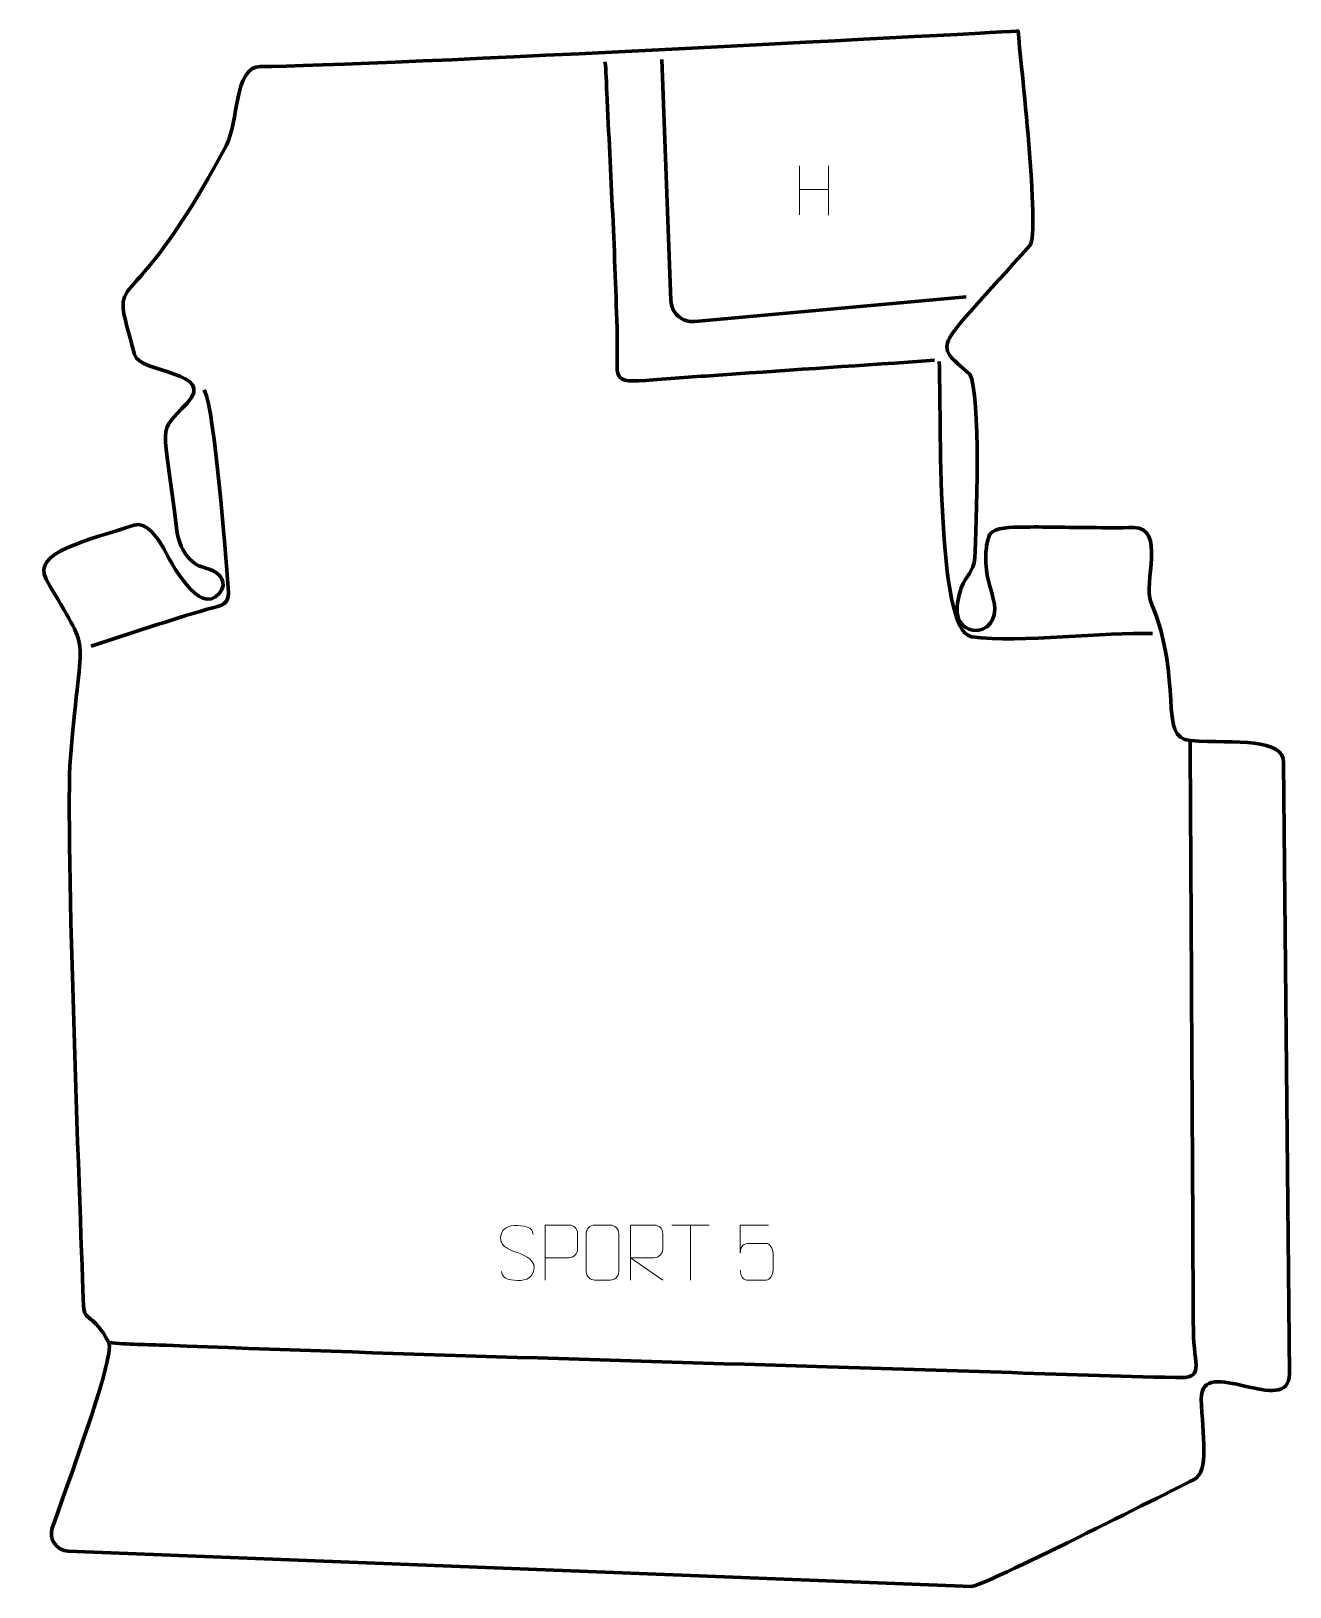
# Model space of a CAD drawing. Header units: millimetres. Extents: x 982 to 1553, y -113 to 594.
import ezdxf

# ---------------------------------------------------------------- set-up
doc = ezdxf.new("R2010")
doc.units = ezdxf.units.MM
doc.header["$MEASUREMENT"] = 0
doc.layers.add('layer 2', color=7, linetype='Continuous')
doc.layers.add('layer 3', color=7, linetype='Continuous')

msp = doc.modelspace()

# ---------------------------------------------------------------- linework, layer by layer
at = {"layer": 'layer 2', "color": 230, "lineweight": 200}
msp.add_open_spline([(1085.8917, 578.0637), (1133.186, 578.0262), (1429.9393, 594.1226), (1429.9393, 594.1226), (1429.9393, 594.1226), (1430.9607, 581.5193), (1440.051, 502.2495), (1435.3756, 496.9215), (1435.3756, 496.9215), (1392.1713, 447.6862), (1390.5938, 453.5559), (1408.0128, 438.2064), (1408.0128, 438.2064), (1413.0807, 429.6179), (1411.0291, 368.2834), (1410.2901, 354.7653), (1410.2901, 354.7653), (1409.7986, 348.4821), (1406.2756, 346.8983), (1404.1613, 341.209), (1404.1613, 341.209), (1401.8378, 334.6807), (1399.957, 323.942), (1409.189, 322.0117), (1409.189, 322.0117), (1416.0779, 320.5714), (1420.3503, 327.3247), (1419.1723, 333.7045), (1419.1723, 333.7045), (1417.5513, 342.4837), (1414.9868, 345.9818), (1415.2871, 355.7339), (1415.2871, 355.7339), (1415.2871, 355.7339), (1415.3077, 356.4018), (1415.3077, 356.4018), (1415.3077, 356.4018), (1415.427, 359.1573), (1415.7223, 361.7056), (1416.6096, 364.331), (1416.6096, 364.331), (1416.6096, 364.331), (1416.7645, 364.7629), (1416.7645, 364.7629), (1416.7645, 364.7629), (1416.7645, 364.7629), (1416.9575, 365.2063), (1416.9575, 365.2063), (1416.9575, 365.2063), (1419.2912, 368.8943), (1427.5619, 368.7097), (1431.3646, 368.7752), (1431.3646, 368.7752), (1441.8337, 368.9554), (1452.5772, 368.6045), (1463.0752, 368.5362), (1463.0752, 368.5362), (1469.5273, 368.4942), (1475.9752, 368.4956), (1482.4274, 368.5336), (1482.4274, 368.5336), (1497.1205, 368.6282), (1486.7515, 343.0106), (1490.23, 334.7899), (1490.23, 334.7899), (1505.3042, 299.1652), (1493.2318, 272.6755), (1508.0721, 271.7721), (1508.0721, 271.7721), (1529.2271, 270.4842), (1550.3994, 273.14), (1550.5087, 261.7375), (1550.5087, 261.7375), (1550.5087, 261.7375), (1553.1649, -15.7277), (1553.1649, -15.7277), (1553.1649, -15.7277), (1553.365, -36.6427), (1512.4823, -6.2814), (1513.1341, -27.4688), (1513.1341, -27.4688), (1513.6273, -43.5025), (1517.0439, -60.4613), (1509.5625, -64.1339), (1509.5625, -64.1339), (1497.9638, -69.8277), (1413.6733, -112.7309), (1408.7747, -112.5392), (1408.7747, -112.5392), (1408.7747, -112.5392), (998.6242, -96.4842), (998.6242, -96.4842), (998.6242, -96.4842), (993.2701, -96.2746), (989.6499, -91.0317), (991.351, -85.9506), (991.351, -85.9506), (995.1016, -74.7473), (1020.1926, -7.9996), (1016.9893, -1.7659), (1016.9893, -1.7659), (1010.1166, 11.6084), (1005.7385, 7.6612), (1005.5071, 14.9449), (1005.5071, 14.9449), (1004.5173, 46.0982), (997.0163, 232.2125), (999.5799, 263.9112), (999.5799, 263.9112), (1004.6671, 326.814), (1009.5181, 308.0242), (988.5565, 345.1425), (988.5565, 345.1425), (981.7361, 357.2199), (1007.6417, 362.8197), (1028.5254, 369.6601), (1028.5254, 369.6601), (1034.4841, 371.3792), (1039.0864, 363.6896), (1041.652, 359.4782), (1041.652, 359.4782), (1045.0927, 353.1691), (1057.8594, 327.8273), (1067.241, 338.7105), (1067.241, 338.7105), (1071.307, 343.4272), (1067.49, 347.9989), (1062.5384, 349.6883), (1062.5384, 349.6883), (1058.1439, 351.1877), (1057.4561, 350.6956), (1053.8266, 354.2155), (1053.8266, 354.2155), (1050.2619, 357.7718), (1048.7955, 362.2706), (1047.8997, 367.102), (1047.8997, 367.102), (1041.7581, 418.4442), (1038.7613, 410.5616), (1052.5689, 425.0978), (1052.5689, 425.0978), (1066.3729, 439.6301), (1030.9964, 438.3694), (1028.6417, 447.2599), (1028.6417, 447.2599), (1016.8615, 491.7371), (1022.9869, 453.3581), (1070.4008, 542.2476), (1070.4008, 542.2476), (1076.0208, 552.7836), (1073.8512, 578.0591), (1085.8917, 578.0637)], degree=3, knots=[0, 0, 0, 0, 0.02564103, 0.02564103, 0.02564103, 0.02564103, 0.05128205, 0.05128205, 0.05128205, 0.05128205, 0.07692308, 0.07692308, 0.07692308, 0.07692308, 0.1025641, 0.1025641, 0.1025641, 0.1025641, 0.12820513, 0.12820513, 0.12820513, 0.12820513, 0.15384615, 0.15384615, 0.15384615, 0.15384615, 0.17948718, 0.17948718, 0.17948718, 0.17948718, 0.20512821, 0.20512821, 0.20512821, 0.20512821, 0.23076923, 0.23076923, 0.23076923, 0.23076923, 0.25641026, 0.25641026, 0.25641026, 0.25641026, 0.28205128, 0.28205128, 0.28205128, 0.28205128, 0.30769231, 0.30769231, 0.30769231, 0.30769231, 0.33333333, 0.33333333, 0.33333333, 0.33333333, 0.35897436, 0.35897436, 0.35897436, 0.35897436, 0.38461538, 0.38461538, 0.38461538, 0.38461538, 0.41025641, 0.41025641, 0.41025641, 0.41025641, 0.43589744, 0.43589744, 0.43589744, 0.43589744, 0.46153846, 0.46153846, 0.46153846, 0.46153846, 0.48717949, 0.48717949, 0.48717949, 0.48717949, 0.51282051, 0.51282051, 0.51282051, 0.51282051, 0.53846154, 0.53846154, 0.53846154, 0.53846154, 0.56410256, 0.56410256, 0.56410256, 0.56410256, 0.58974359, 0.58974359, 0.58974359, 0.58974359, 0.61538462, 0.61538462, 0.61538462, 0.61538462, 0.64102564, 0.64102564, 0.64102564, 0.64102564, 0.66666667, 0.66666667, 0.66666667, 0.66666667, 0.69230769, 0.69230769, 0.69230769, 0.69230769, 0.71794872, 0.71794872, 0.71794872, 0.71794872, 0.74358974, 0.74358974, 0.74358974, 0.74358974, 0.76923077, 0.76923077, 0.76923077, 0.76923077, 0.79487179, 0.79487179, 0.79487179, 0.79487179, 0.82051282, 0.82051282, 0.82051282, 0.82051282, 0.84615385, 0.84615385, 0.84615385, 0.84615385, 0.87179487, 0.87179487, 0.87179487, 0.87179487, 0.8974359, 0.8974359, 0.8974359, 0.8974359, 0.92307692, 0.92307692, 0.92307692, 0.92307692, 0.94871795, 0.94871795, 0.94871795, 0.94871795, 1, 1, 1, 1], dxfattribs=at)
at = {"layer": 'layer 3', "color": 142, "lineweight": 200}
for points, knots in [([(1242.3157, 580.1975), (1242.8812, 577.0172), (1242.9853, 569.5488), (1243.1519, 566.1203), (1243.1519, 566.1203), (1244.9315, 529.3891), (1246.9377, 492.4623), (1247.8892, 455.7107), (1247.8892, 455.7107), (1248.4082, 435.6507), (1243.8934, 434.0191), (1264.2782, 435.6418), (1264.2782, 435.6418), (1274.7849, 436.4783), (1285.3624, 437.2304), (1295.8785, 437.9844), (1295.8785, 437.9844), (1327.9302, 440.2189), (1359.9879, 442.3673), (1392.043, 444.5516)], [0, 0, 0, 0, 0.16666667, 0.16666667, 0.16666667, 0.16666667, 0.33333333, 0.33333333, 0.33333333, 0.33333333, 0.5, 0.5, 0.5, 0.5, 0.66666667, 0.66666667, 0.66666667, 0.66666667, 1, 1, 1, 1]), ([(1268.1747, 581.2104), (1268.1747, 581.2104), (1272.2456, 471.7894), (1272.2456, 471.7894), (1272.2456, 471.7894), (1272.3515, 468.9439), (1273.4956, 466.5339), (1275.6335, 464.6531), (1275.6335, 464.6531), (1277.7714, 462.7722), (1280.3075, 461.9446), (1283.1434, 462.2022), (1283.1434, 462.2022), (1283.1434, 462.2022), (1406.3541, 473.3949), (1406.3541, 473.3949)], [0, 0, 0, 0, 0.2, 0.2, 0.2, 0.2, 0.4, 0.4, 0.4, 0.4, 0.6, 0.6, 0.6, 0.6, 1, 1, 1, 1]), ([(1394.1155, 444.0654), (1395.1213, 420.3192), (1392.4444, 321.1943), (1408.8488, 318.9797), (1408.8488, 318.9797), (1431.3777, 315.9385), (1469.2459, 321.2052), (1491.0111, 320.398)], [0, 0, 0, 0, 0.33333333, 0.33333333, 0.33333333, 0.33333333, 1, 1, 1, 1]), ([(1060.3646, 431.1066), (1065.4117, 419.981), (1069.8856, 357.6781), (1071.2213, 341.3444), (1071.2213, 341.3444), (1071.8997, 333.0481), (1069.0583, 333.5645), (1061.6681, 331.4316), (1061.6681, 331.4316), (1044.4534, 326.4632), (1027.032, 320.5009), (1009.9273, 315.0208), (1009.9273, 315.0208), (1009.9273, 315.0208), (1009.0228, 314.7313), (1009.0228, 314.7313)], [0, 0, 0, 0, 0.2, 0.2, 0.2, 0.2, 0.4, 0.4, 0.4, 0.4, 0.6, 0.6, 0.6, 0.6, 1, 1, 1, 1]), ([(1016.9893, -1.7659), (1025.1504, -2.5487), (1034.784, -2.655), (1043.036, -2.9728), (1043.036, -2.9728), (1143.0265, -6.8227), (1243.2294, -9.6699), (1343.2551, -12.7519), (1343.2551, -12.7519), (1396.0048, -14.3835), (1448.7305, -16.1346), (1501.4867, -17.6608), (1501.4867, -17.6608), (1515.1503, -18.0564), (1509.686, -12.9301), (1509.548, 4.0053), (1509.548, 4.0053), (1509.3898, 23.401), (1509.3404, 42.8072), (1509.2337, 62.2044), (1509.2337, 62.2044), (1508.8483, 131.7428), (1508.4629, 201.2811), (1508.0775, 270.8195), (1508.0775, 270.8195), (1508.0775, 270.8195), (1508.0721, 271.7721), (1508.0721, 271.7721)], [0, 0, 0, 0, 0.125, 0.125, 0.125, 0.125, 0.25, 0.25, 0.25, 0.25, 0.375, 0.375, 0.375, 0.375, 0.5, 0.5, 0.5, 0.5, 0.625, 0.625, 0.625, 0.625, 0.75, 0.75, 0.75, 0.75, 1, 1, 1, 1])]:
    msp.add_open_spline(points, degree=3, knots=knots, dxfattribs=at)
at = {"layer": 'layer 3', "color": 250, "lineweight": 9}
for points in [[(1330.7065, 532.8585), (1330.7065, 532.8585), (1330.7065, 510.6658), (1330.7065, 510.6658)], [(1343.8222, 532.8585), (1343.8222, 532.8585), (1343.8222, 510.5082), (1343.8222, 510.5082)], [(1330.724, 522.2161), (1330.724, 522.2161), (1343.8222, 522.2161), (1343.8222, 522.2161)], [(1272.7286, 51.6031), (1272.7286, 51.6031), (1289.7158, 51.6031), (1289.7158, 51.6031)], [(1281.2224, 26.6731), (1281.2224, 26.6731), (1281.2224, 51.6266), (1281.2224, 51.6266)]]:
    msp.add_open_spline(points, degree=3, dxfattribs=at)
for points, knots in [([(1202.5426, 39.1499), (1198.2943, 40.6203), (1193.3862, 42.4161), (1195.3913, 47.9364), (1195.3913, 47.9364), (1196.8948, 52.0763), (1202.1084, 51.6878), (1205.712, 51.0867), (1205.712, 51.0867), (1208.5726, 50.6095), (1209.4373, 49.3963), (1209.7479, 47.3122)], [0, 0, 0, 0, 0.25, 0.25, 0.25, 0.25, 0.5, 0.5, 0.5, 0.5, 1, 1, 1, 1]), ([(1215.2105, 26.6731), (1215.2105, 26.6731), (1215.2105, 51.6267), (1215.2105, 51.6267), (1215.2105, 51.6267), (1218.8055, 51.6267), (1222.4008, 51.6267), (1225.9962, 51.6267), (1225.9962, 51.6267), (1228.3214, 51.5888), (1229.8788, 50.0987), (1229.8746, 47.7326), (1229.8746, 47.7326), (1229.8742, 45.6969), (1229.8742, 42.6376), (1229.8746, 40.6016), (1229.8746, 40.6016), (1229.8681, 38.7262), (1228.0559, 36.7843), (1226.0463, 36.7652), (1226.0463, 36.7652), (1226.0463, 36.7652), (1215.2105, 36.7652), (1215.2105, 36.7652)], [0, 0, 0, 0, 0.14285714, 0.14285714, 0.14285714, 0.14285714, 0.28571429, 0.28571429, 0.28571429, 0.28571429, 0.42857143, 0.42857143, 0.42857143, 0.42857143, 0.57142857, 0.57142857, 0.57142857, 0.57142857, 0.71428571, 0.71428571, 0.71428571, 0.71428571, 1, 1, 1, 1]), ([(1237.7026, 51.6263), (1240.0283, 51.6263), (1242.3544, 51.6263), (1244.6805, 51.6263), (1244.6805, 51.6263), (1246.6271, 51.6619), (1248.6185, 50.1703), (1248.6452, 47.7327), (1248.6452, 47.7327), (1248.6448, 41.9858), (1248.6448, 36.2385), (1248.6452, 30.4908), (1248.6452, 30.4908), (1248.5054, 28.1674), (1246.8282, 26.6878), (1244.6805, 26.677), (1244.6805, 26.677), (1242.3486, 26.6774), (1240.0167, 26.6774), (1237.6852, 26.677), (1237.6852, 26.677), (1235.7602, 26.5716), (1233.7881, 28.4561), (1233.7993, 30.4734), (1233.7993, 30.4734), (1233.7996, 36.2435), (1233.7996, 42.0132), (1233.7993, 47.7825), (1233.7993, 47.7825), (1233.8035, 49.9206), (1235.5502, 51.6398), (1237.7026, 51.6263)], [0, 0, 0, 0, 0.11111111, 0.11111111, 0.11111111, 0.11111111, 0.22222222, 0.22222222, 0.22222222, 0.22222222, 0.33333333, 0.33333333, 0.33333333, 0.33333333, 0.44444444, 0.44444444, 0.44444444, 0.44444444, 0.55555556, 0.55555556, 0.55555556, 0.55555556, 0.66666667, 0.66666667, 0.66666667, 0.66666667, 0.77777778, 0.77777778, 0.77777778, 0.77777778, 1, 1, 1, 1]), ([(1253.8902, 26.6731), (1253.8902, 26.6731), (1253.8902, 51.6266), (1253.8902, 51.6266), (1253.8902, 51.6266), (1257.485, 51.6266), (1261.0805, 51.6266), (1264.6757, 51.6266), (1264.6757, 51.6266), (1267.001, 51.5889), (1268.5583, 50.0989), (1268.5542, 47.7325), (1268.5542, 47.7325), (1268.5538, 45.697), (1268.5538, 42.6376), (1268.5542, 40.6016), (1268.5542, 40.6016), (1268.5477, 38.7261), (1266.7354, 36.7843), (1264.7259, 36.7652), (1264.7259, 36.7652), (1264.7259, 36.7652), (1253.8902, 36.7652), (1253.8902, 36.7652), (1253.8902, 36.7652), (1253.8902, 36.7652), (1268.5449, 26.6731), (1268.5449, 26.6731)], [0, 0, 0, 0, 0.125, 0.125, 0.125, 0.125, 0.25, 0.25, 0.25, 0.25, 0.375, 0.375, 0.375, 0.375, 0.5, 0.5, 0.5, 0.5, 0.625, 0.625, 0.625, 0.625, 0.75, 0.75, 0.75, 0.75, 1, 1, 1, 1]), ([(1316.6163, 51.6046), (1316.6163, 51.6046), (1303.7646, 51.6046), (1303.7646, 51.6046), (1303.7646, 51.6046), (1303.7649, 47.374), (1303.7649, 43.1431), (1303.7646, 38.9119), (1303.7646, 38.9119), (1303.7643, 42.222), (1305.3953, 43.2938), (1308.2073, 43.3543), (1308.2073, 43.3543), (1310.6469, 43.3546), (1313.0864, 43.3546), (1315.5256, 43.3543), (1315.5256, 43.3543), (1317.1754, 43.3611), (1318.6503, 40.9806), (1318.6788, 38.9119), (1318.6788, 38.9119), (1318.6785, 36.3246), (1318.6785, 33.737), (1318.6788, 31.1493), (1318.6788, 31.1493), (1318.725, 29.1899), (1317.2256, 26.7536), (1315.5997, 26.6951), (1315.5997, 26.6951), (1313.6432, 26.6954), (1308.7482, 26.6954), (1306.7912, 26.6951), (1306.7912, 26.6951), (1304.9457, 26.6863), (1303.8386, 28.6511), (1303.8178, 31.2022)], [0, 0, 0, 0, 0.1, 0.1, 0.1, 0.1, 0.2, 0.2, 0.2, 0.2, 0.3, 0.3, 0.3, 0.3, 0.4, 0.4, 0.4, 0.4, 0.5, 0.5, 0.5, 0.5, 0.6, 0.6, 0.6, 0.6, 0.7, 0.7, 0.7, 0.7, 0.8, 0.8, 0.8, 0.8, 1, 1, 1, 1]), ([(1202.5426, 39.1498), (1206.5612, 37.5031), (1211.5907, 35.6148), (1209.7567, 30.2545), (1209.7567, 30.2545), (1208.2969, 25.9881), (1203.3861, 26.2448), (1199.66, 26.7995), (1199.66, 26.7995), (1196.91, 27.2093), (1195.6891, 28.4228), (1195.3111, 30.535)], [0, 0, 0, 0, 0.25, 0.25, 0.25, 0.25, 0.5, 0.5, 0.5, 0.5, 1, 1, 1, 1])]:
    msp.add_open_spline(points, degree=3, knots=knots, dxfattribs=at)

doc.saveas('drawing.dxf')
